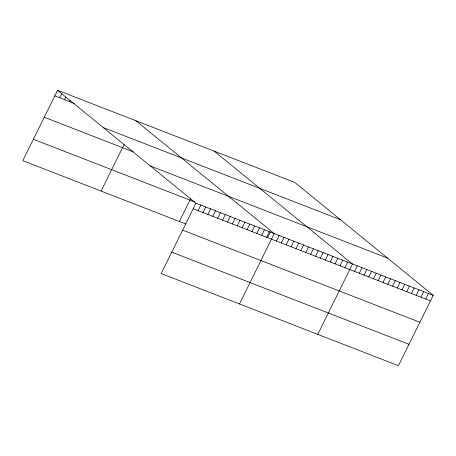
<?xml version="1.0" encoding="UTF-8"?>
<svg xmlns="http://www.w3.org/2000/svg" width="456" height="456" viewBox="0 0 456 456"><rect width="100%" height="100%" fill="white"/><g stroke="black" fill="none" stroke-linecap="round" stroke-linejoin="round"><path stroke-width="0.68" d="M57.57 90.305L195.943 203.188L161.173 273.537L398.43 365.695L433.2 295.34L294.827 182.463L57.57 90.305L22.8 160.66L185.917 224.016M59.719 97.766L61.856 93.446M64.609 99.67L65.829 97.196M69.506 101.568L70.116 100.331M101.095 191.07L124.106 144.518M179.39 221.485L190.579 198.839M198.086 210.643L200.834 205.086M202.983 212.547L205.73 206.984M207.873 214.445L210.621 208.888M212.77 216.349L215.517 210.786M217.66 218.247L220.408 212.69M222.556 220.151L225.304 214.588M227.447 222.049L230.195 216.492M232.343 223.947L235.091 218.39M237.234 225.851L239.981 220.294M242.13 227.749L244.878 222.192M247.021 229.653L249.768 224.095M251.917 231.551L254.665 225.994M256.808 233.455L259.555 227.892M261.704 235.353L264.451 229.795M266.595 237.257L269.342 231.694M267.518 237.718L270.317 232.058M239.468 303.947L274.238 233.597L135.865 120.72M276.382 241.053L279.129 235.495M281.278 242.957L284.025 237.399M286.168 244.855L288.916 239.297M291.065 246.759L293.812 241.201M295.955 248.657L298.703 243.099M300.852 250.561L303.599 244.997M305.742 252.459L308.49 246.901M310.639 254.362L313.386 248.799M315.529 256.261L318.277 250.703M320.425 258.164L323.173 252.601M325.316 260.062L328.063 254.505M330.212 261.961L332.96 256.403M335.103 263.864L337.85 258.307M339.999 265.762L342.747 260.205M344.89 267.666L347.637 262.109M317.764 334.362L352.534 264.007L214.16 151.13M354.529 271.411L357.276 265.848M359.277 273.252L362.024 267.695M364.019 275.093L366.767 269.536M368.767 276.94L371.515 271.377M373.51 278.781L376.257 273.224M378.258 280.622L381.005 275.065M383 282.469L385.747 276.906M387.748 284.31L390.496 278.753M392.491 286.151L395.238 280.594M397.239 287.998L399.986 282.435M401.981 289.839L404.728 284.282M406.729 291.68L409.477 286.123M411.472 293.527L414.219 287.964M416.22 295.368L418.967 289.811M420.962 297.209L423.709 291.652M425.71 299.056L428.458 293.493M54.823 95.868L74.396 103.472M103.233 127.56L340.489 219.712M44.255 117.249L133.562 151.933M150.28 165.938L387.537 258.09M33.368 139.279L194.701 201.945M195.943 203.188L433.2 295.34M193.196 208.745L430.453 300.897M182.628 230.126L419.885 322.278M171.741 252.157L408.998 344.308"/></g></svg>
